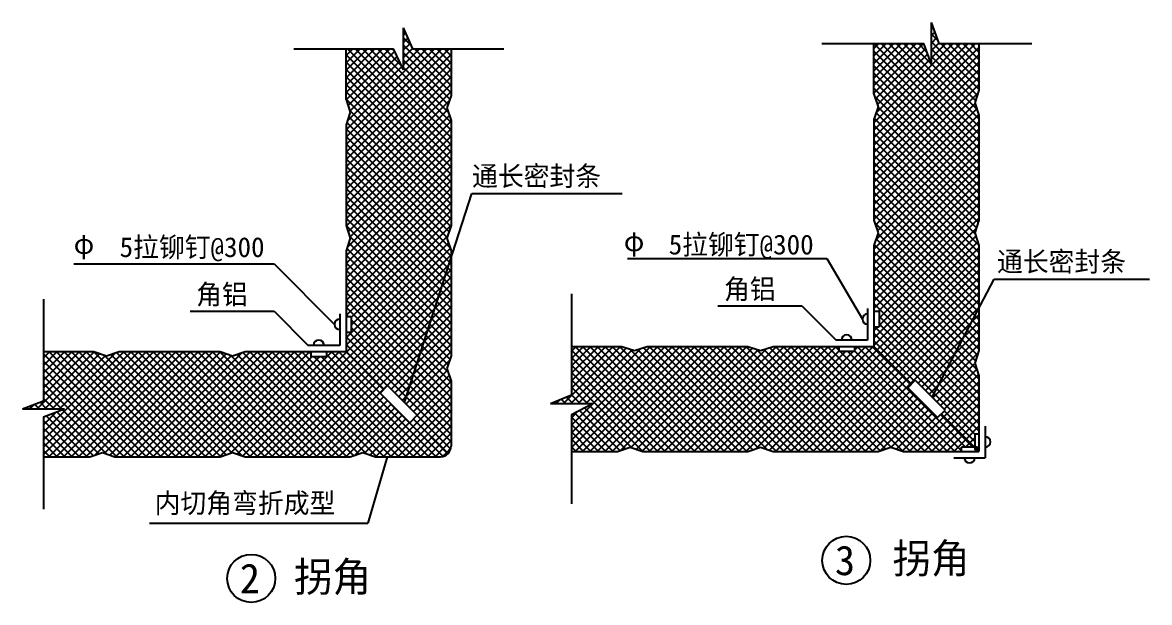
# Model space of a CAD drawing. Header units: metres. Extents: x 2286 to 19880, y 1529 to 20368.
# Drawn here: x 9151 to 19880, y 14847 to 20368 of the extents above; entities that cross this region are included whole.
import ezdxf

# ---------------------------------------------------------------- set-up
doc = ezdxf.new("R2010")
doc.units = ezdxf.units.M
for name, color, linetype in [('1', 2, 'Continuous'), ('2', 3, 'Continuous'), ('4', 5, 'Continuous'), ('5', 6, 'Continuous')]:
    doc.layers.add(name, color=color, linetype=linetype)

msp = doc.modelspace()

# ---------------------------------------------------------------- linework, layer by layer
at = {"layer": '1'}
for p, q in [((12231.05, 19634.23), (12231.05, 20117.06)), ((13231.05, 20117.06), (13231.05, 19674.06)), ((17256.5, 19684.66), (17256.5, 20167.5)), ((18256.5, 20167.5), (18256.5, 19724.49)), ((12231.05, 19634.23), (12271.05, 19514.23)), ((13231.05, 19674.14), (13191.05, 19554.14)), ((17256.5, 19684.66), (17296.5, 19564.66)), ((18256.5, 19724.58), (18216.5, 19604.58)), ((13191.05, 19554.14), (13231.05, 19434.14)), ((17296.5, 19564.66), (17256.5, 19444.66)), ((18216.5, 19604.58), (18256.5, 19484.58)), ((12271.05, 19514.23), (12231.05, 19394.23)), ((13231.05, 19434.14), (13231.05, 18434.14)), ((17256.5, 19444.66), (17256.5, 18484.66)), ((18256.5, 19484.58), (18256.5, 18484.58)), ((12231.05, 19394.23), (12231.05, 18434.23)), ((17256.5, 18484.66), (17296.5, 18364.66)), ((18256.5, 18484.66), (18216.5, 18364.66)), ((12231.05, 18434.23), (12271.05, 18314.23)), ((13231.05, 18434.23), (13191.05, 18314.23)), ((17296.5, 18364.66), (17256.5, 18244.66)), ((18216.5, 18364.66), (18256.5, 18244.66)), ((12271.05, 18314.23), (12231.05, 18194.23)), ((13191.05, 18314.23), (13231.05, 18194.23)), ((17256.5, 18244.66), (17256.5, 17284.66)), ((18256.5, 18244.66), (18256.5, 17244.66)), ((12231.05, 18194.23), (12231.05, 17234.23)), ((13231.05, 18194.23), (13231.05, 17194.23)), ((17196.5, 17644.66), (17196.5, 17344.66)), ((12171.05, 17594.23), (12171.05, 17294.23)), ((12171.05, 17294.23), (11871.05, 17294.23)), ((14376.5, 17284.66), (14856.5, 17284.66)), ((14856.5, 17284.66), (14976.5, 17244.66)), ((14976.5, 17244.66), (15096.5, 17284.66)), ((15096.5, 17284.66), (16056.5, 17284.66)), ((16056.5, 17284.66), (16176.5, 17244.66)), ((16176.5, 17244.66), (16296.5, 17284.66)), ((16296.5, 17284.66), (17256.5, 17284.66)), ((17196.5, 17344.66), (16896.5, 17344.66)), ((9351.05, 17234.23), (9831.05, 17234.23)), ((9831.05, 17234.23), (9951.05, 17194.23)), ((9951.05, 17194.23), (10071.05, 17234.23)), ((10071.05, 17234.23), (11031.05, 17234.23)), ((11031.05, 17234.23), (11151.05, 17194.23)), ((11151.05, 17194.23), (11271.05, 17234.23)), ((11271.05, 17234.23), (12231.05, 17234.23)), ((13231.05, 17194.23), (13191.05, 17074.23)), ((18256.5, 17244.66), (18216.5, 17124.66)), ((13191.05, 17074.23), (13231.05, 16954.23)), ((18216.5, 17124.66), (18256.5, 17004.66)), ((13231.05, 16954.23), (13231.05, 16334.23)), ((18256.5, 17004.66), (18256.5, 16284.66)), ((18316.5, 16524.66), (18316.5, 16224.66)), ((14816.5, 16284.66), (14936.5, 16324.66)), ((14936.5, 16324.66), (15056.5, 16284.66)), ((16056.5, 16284.66), (16176.5, 16324.66)), ((16176.5, 16324.66), (16296.5, 16284.66)), ((17296.5, 16284.66), (17416.5, 16324.66)), ((17416.5, 16324.66), (17536.5, 16284.66)), ((9351.05, 16234.23), (9791.05, 16234.23)), ((9791.05, 16234.23), (9911.05, 16274.23)), ((9911.05, 16274.23), (10031.05, 16234.23)), ((10031.05, 16234.23), (11031.05, 16234.23)), ((11031.05, 16234.23), (11151.05, 16274.23)), ((11151.05, 16274.23), (11271.05, 16234.23)), ((11271.05, 16234.23), (12271.05, 16234.23)), ((12271.05, 16234.23), (12391.05, 16274.23)), ((12391.05, 16274.23), (12511.05, 16234.23)), ((12511.05, 16234.23), (13131.05, 16234.23)), ((14376.5, 16284.66), (14816.5, 16284.66)), ((15056.5, 16284.66), (16056.5, 16284.66)), ((16296.5, 16284.66), (17296.5, 16284.66)), ((17536.5, 16284.66), (18256.5, 16284.66)), ((18016.5, 16224.66), (18316.5, 16224.66))]:
    msp.add_line(p, q, dxfattribs=at)
msp.add_arc((13131.05, 16334.23), 100, 270, 0, dxfattribs=at)
at = {"layer": '2'}
for p, q in [((12778.22, 19917.06), (12778.22, 20317.06)), ((12865.16, 20117.06), (12778.22, 20317.06)), ((17803.66, 19967.5), (17803.66, 20367.5)), ((17876.39, 20167.5), (17803.66, 20367.5)), ((11733.89, 20117.06), (12682.54, 20117.06)), ((12778.22, 19917.06), (12682.54, 20117.06)), ((12865.16, 20117.06), (13733.89, 20117.06)), ((12865.16, 20117.06), (13733.89, 20117.06)), ((16759.33, 20167.5), (17730.7, 20167.5)), ((17803.66, 19967.5), (17730.7, 20167.5)), ((17876.39, 20167.5), (18759.33, 20167.5)), ((17876.39, 20167.5), (18759.33, 20167.5)), ((12786.37, 16749.62), (13428.17, 18739.73)), ((13428.17, 18739.73), (14858.42, 18739.73)), ((9640.85, 18069.23), (11546.05, 18069.23)), ((11546.05, 18069.23), (12121.05, 17494.23)), ((14910.68, 18119.66), (16806.51, 18119.66)), ((16806.51, 18119.66), (17146.5, 17544.66)), ((17811.81, 16800.06), (18401.42, 17925.07)), ((18401.42, 17925.07), (19879.52, 17925.07)), ((9351.05, 17734.23), (9351.05, 16766.16)), ((14376.5, 17784.66), (14376.5, 16822.58)), ((10746.05, 17619.23), (11546.05, 17619.23)), ((11546.05, 17619.23), (11871.05, 17294.23)), ((15771.5, 17669.66), (16571.5, 17669.66)), ((16571.5, 17669.66), (16896.5, 17344.66)), ((17256.5, 17619.66), (17306.5, 17619.66)), ((17306.5, 17619.66), (17306.5, 17469.66)), ((12231.05, 17569.23), (12281.05, 17569.23)), ((12281.05, 17569.23), (12281.05, 17419.23)), ((12231.05, 17419.23), (12281.05, 17419.23)), ((17256.5, 17469.66), (17306.5, 17469.66)), ((16921.5, 17284.66), (16921.5, 17234.66)), ((17071.5, 17284.66), (17071.5, 17234.66)), ((17256.5, 17284.66), (17615.07, 16926.08)), ((11896.05, 17234.23), (11896.05, 17184.23)), ((12046.05, 17184.23), (11896.05, 17184.23)), ((12046.05, 17234.23), (12046.05, 17184.23)), ((12231.05, 17234.23), (12589.63, 16875.65)), ((17071.5, 17234.66), (16921.5, 17234.66)), ((17579.72, 16890.72), (17650.43, 16961.44)), ((17650.43, 16961.44), (17933.27, 16678.59)), ((12554.28, 16840.29), (12624.99, 16911)), ((12624.99, 16911), (12907.83, 16628.16)), ((17579.72, 16890.72), (17862.56, 16607.88)), ((9151.05, 16689.9), (9351.05, 16766.16)), ((12554.28, 16840.29), (12837.12, 16557.45)), ((14176.5, 16740.33), (14376.5, 16822.58)), ((14176.5, 16740.33), (14576.5, 16740.33)), ((14376.5, 16634.42), (14576.5, 16740.33)), ((9151.05, 16689.9), (9551.05, 16689.9)), ((9351.05, 16613.12), (9551.05, 16689.9)), ((14376.5, 16634.42), (14376.5, 15784.66)), ((14376.5, 16634.42), (14376.5, 15784.66)), ((17862.56, 16607.88), (17933.27, 16678.59)), ((17897.92, 16643.24), (18256.5, 16284.66)), ((9351.05, 16613.12), (9351.05, 15734.23)), ((9351.05, 16613.12), (9351.05, 15734.23)), ((12837.12, 16557.45), (12907.83, 16628.16)), ((12872.48, 16592.81), (13201.77, 16263.52)), ((18216.5, 16449.66), (18216.5, 16299.66)), ((18256.5, 16449.66), (18216.5, 16449.66)), ((18091.5, 16284.66), (18091.5, 16324.66)), ((18241.5, 16324.66), (18091.5, 16324.66)), ((18241.5, 16284.66), (18241.5, 16324.66)), ((12621.05, 16234.23), (12438.29, 15601.62)), ((18256.5, 16299.66), (18216.5, 16299.66)), ((10360.72, 15601.62), (12438.29, 15601.62))]:
    msp.add_line(p, q, dxfattribs=at)
for centre, start, end in [((12171.05, 17494.23), 90, 270), ((17196.5, 17544.66), 90, 270), ((16996.5, 17344.66), 0, 180), ((11971.05, 17294.23), 0, 180), ((18316.5, 16374.66), 270, 90), ((18166.5, 16224.66), 180, 0)]:
    msp.add_arc(centre, 50, start, end, dxfattribs=at)
at = {"layer": '4'}
for centre in [(16993.21, 15247.48), (11328.25, 15075.44)]:
    msp.add_circle(centre, 228.91, dxfattribs=at)
at = {"layer": '5'}
for p, q in [((12796.72, 20273.43), (12778.22, 20291.93)), ((17803.66, 20313.84), (17817.87, 20328.05)), ((17827.58, 20302.79), (17803.66, 20326.71)), ((12778.22, 20247.77), (12799.24, 20268.78)), ((12851.82, 20147.62), (12778.22, 20221.22)), ((12778.22, 20177.05), (12819.75, 20218.59)), ((17803.66, 20243.13), (17836.94, 20276.42)), ((17867.4, 20192.27), (17803.66, 20256)), ((17803.66, 20172.42), (17855.85, 20224.62)), ((18256.5, 19732.45), (17803.66, 20185.29)), ((17803.66, 20101.71), (17874.43, 20172.48)), ((12231.05, 20054.16), (12293.96, 20117.06)), ((12231.05, 19983.44), (12364.67, 20117.06)), ((12231.05, 19912.73), (12435.38, 20117.06)), ((12231.05, 19842.02), (12506.09, 20117.06)), ((12231.05, 19771.31), (12576.81, 20117.06)), ((12231.05, 19700.6), (12647.52, 20117.06)), ((12231.05, 19347.05), (13001.07, 20117.06)), ((12231.05, 19276.34), (13071.78, 20117.06)), ((12231.05, 19205.63), (13142.49, 20117.06)), ((12231.05, 19134.92), (13213.2, 20117.06)), ((12231.05, 19064.21), (13231.05, 20064.21)), ((12232.14, 19630.98), (12693.13, 20091.96)), ((13231.05, 19131.98), (12245.97, 20117.06)), ((13231.05, 19202.69), (12316.68, 20117.06)), ((13231.05, 19273.41), (12387.4, 20117.06)), ((13231.05, 19344.12), (12458.11, 20117.06)), ((13231.05, 19414.83), (12528.82, 20117.06)), ((12756.76, 19959.83), (12599.53, 20117.06)), ((12692.11, 20095.19), (12670.24, 20117.06)), ((12778.22, 20106.34), (12841.32, 20169.45)), ((13231.05, 19697.67), (12778.22, 20150.51)), ((12778.22, 20035.63), (12862.94, 20120.35)), ((12778.22, 19964.92), (12930.36, 20117.06)), ((13219.26, 19638.75), (12778.22, 20079.8)), ((13231.05, 19768.38), (12882.37, 20117.06)), ((13231.05, 19839.09), (12953.08, 20117.06)), ((13231.05, 19909.8), (13023.79, 20117.06)), ((13231.05, 19980.51), (13094.5, 20117.06)), ((13231.05, 20051.22), (13165.21, 20117.06)), ((17256.5, 20120.23), (17303.76, 20167.5)), ((17256.5, 20049.52), (17374.47, 20167.5)), ((17256.5, 19978.81), (17445.18, 20167.5)), ((17256.5, 19908.1), (17515.89, 20167.5)), ((17256.5, 19837.39), (17586.6, 20167.5)), ((17256.5, 19766.68), (17657.31, 20167.5)), ((17256.5, 19695.97), (17728.02, 20167.5)), ((17256.5, 19413.13), (18010.86, 20167.5)), ((17256.5, 19342.42), (18081.57, 20167.5)), ((17256.5, 19271.71), (18152.29, 20167.5)), ((17256.5, 19201), (18223, 20167.5)), ((18256.5, 19166.77), (17256.5, 20166.77)), ((17256.5, 19130.28), (18256.5, 20130.28)), ((18256.5, 19096.06), (17256.5, 20096.06)), ((17271.35, 19640.11), (17748.58, 20117.34)), ((17289.02, 19587.08), (17767.29, 20065.35)), ((18256.5, 19237.48), (17326.48, 20167.5)), ((18256.5, 19308.19), (17397.19, 20167.5)), ((18256.5, 19378.9), (17467.9, 20167.5)), ((18256.5, 19449.61), (17538.61, 20167.5)), ((17799.3, 19977.52), (17609.32, 20167.5)), ((17758.24, 20089.28), (17680.03, 20167.5)), ((17803.66, 20031), (17940.15, 20167.5)), ((18240.79, 19677.45), (17803.66, 20114.58)), ((18256.5, 19803.16), (17892.16, 20167.5)), ((18256.5, 19873.88), (17962.87, 20167.5)), ((18256.5, 19944.59), (18033.59, 20167.5)), ((18256.5, 20015.3), (18104.3, 20167.5)), ((18256.5, 20086.01), (18175.01, 20167.5)), ((18256.5, 20156.72), (18245.72, 20167.5)), ((13231.05, 19061.27), (12231.05, 20061.27)), ((12231.05, 18993.5), (13231.05, 19993.5)), ((13231.05, 18990.56), (12231.05, 19990.56)), ((12249.82, 19577.94), (12716.26, 20044.39)), ((12267.49, 19524.91), (12740.35, 19997.77)), ((13201.58, 19585.72), (12778.22, 20009.08)), ((17256.5, 19059.57), (18256.5, 20059.57)), ((18256.5, 19025.35), (17256.5, 20025.35)), ((17256.5, 18988.86), (18256.5, 19988.86)), ((17276.08, 19503.43), (17785.52, 20012.87)), ((18223.11, 19624.42), (17803.66, 20043.87)), ((18238.62, 19538.2), (17803.66, 19973.16)), ((12231.05, 18922.78), (13231.05, 19922.78)), ((13231.05, 18919.85), (12231.05, 19919.85)), ((12231.05, 18852.07), (13231.05, 19852.07)), ((13231.05, 18849.14), (12231.05, 19849.14)), ((12242.82, 19429.53), (12761.45, 19948.15)), ((13205.36, 19511.23), (12778.22, 19938.37)), ((18256.5, 18954.64), (17256.5, 19954.64)), ((17256.5, 18918.15), (18256.5, 19918.15)), ((18256.5, 18883.93), (17256.5, 19883.93)), ((12231.05, 18781.36), (13231.05, 19781.36)), ((13231.05, 18778.43), (12231.05, 19778.43)), ((17256.5, 18847.44), (18256.5, 19847.44)), ((18256.5, 18813.22), (17256.5, 19813.22)), ((17256.5, 18776.73), (18256.5, 19776.73)), ((18256.5, 18742.5), (17256.5, 19742.5)), ((12231.05, 18710.65), (13231.05, 19710.65)), ((13231.05, 18707.72), (12231.05, 19707.72)), ((13231.05, 18637.01), (12231.05, 19637.01)), ((17256.5, 18706.02), (18247.22, 19696.74)), ((18256.5, 18671.79), (17262.93, 19665.36)), ((12231.05, 18639.94), (13213.95, 19622.84)), ((12231.05, 18569.23), (13197.28, 19535.46)), ((13231.05, 18566.3), (12265.02, 19532.33)), ((17256.5, 18635.31), (18218.81, 19597.63)), ((17256.5, 18564.6), (18236.49, 19544.59)), ((18256.5, 18601.08), (17295.6, 19561.98)), ((12231.05, 18498.52), (13214.96, 19482.43)), ((12232.66, 18429.41), (13231.05, 19427.81)), ((13231.05, 18495.59), (12256.39, 19470.25)), ((17256.5, 18493.89), (18254.17, 19491.56)), ((18250.25, 18465.91), (17260.25, 19455.91)), ((17271.87, 18438.55), (18256.5, 19423.18)), ((18256.5, 18530.37), (17277.92, 19508.94)), ((13211.04, 18374.18), (12231.05, 19354.17)), ((13228.72, 18427.21), (12238.72, 19417.21)), ((12250.34, 18376.38), (13231.05, 19357.1)), ((18232.57, 18412.88), (17256.5, 19388.95)), ((18219.7, 18355.03), (17256.5, 19318.24)), ((17289.54, 18385.51), (18256.5, 19352.47)), ((13193.36, 18321.15), (12231.05, 19283.46)), ((13221.8, 18222), (12231.05, 19212.74)), ((12241.78, 18226.4), (13231.05, 19215.68)), ((12268.01, 18323.35), (13231.05, 19286.39)), ((18255.06, 18248.97), (17256.5, 19247.53)), ((17256.5, 18211.05), (18256.5, 19211.05)), ((17275.04, 18300.31), (18256.5, 19281.76)), ((12231.05, 18144.97), (13231.05, 19144.97)), ((13231.05, 18142.03), (12231.05, 19142.03)), ((18256.5, 18176.82), (17256.5, 19176.82)), ((17256.5, 18140.33), (18256.5, 19140.33)), ((18256.5, 18106.11), (17256.5, 19106.11)), ((12231.05, 18074.26), (13231.05, 19074.26)), ((13231.05, 18071.32), (12231.05, 19071.32)), ((12231.05, 18003.55), (13231.05, 19003.55)), ((13231.05, 18000.61), (12231.05, 19000.61)), ((17256.5, 18069.62), (18256.5, 19069.62)), ((18256.5, 18035.4), (17256.5, 19035.4)), ((17256.5, 17998.91), (18256.5, 18998.91)), ((12231.05, 17932.84), (13231.05, 18932.84)), ((13231.05, 17929.9), (12231.05, 18929.9)), ((18256.5, 17964.69), (17256.5, 18964.69)), ((17256.5, 17928.2), (18256.5, 18928.2)), ((18256.5, 17893.98), (17256.5, 18893.98)), ((12231.05, 17862.12), (13231.05, 18862.12)), ((13231.05, 17859.19), (12231.05, 18859.19)), ((12231.05, 17791.41), (13231.05, 18791.41)), ((13231.05, 17788.48), (12231.05, 18788.48)), ((17256.5, 17857.49), (18256.5, 18857.49)), ((18256.5, 17823.27), (17256.5, 18823.27)), ((17256.5, 17786.78), (18256.5, 18786.78)), ((12231.05, 17720.7), (13231.05, 18720.7)), ((13231.05, 17717.77), (12231.05, 18717.77)), ((18256.5, 17752.56), (17256.5, 18752.56)), ((17256.5, 17716.07), (18256.5, 18716.07)), ((18256.5, 17681.84), (17256.5, 18681.84)), ((12231.05, 17649.99), (13231.05, 18649.99)), ((13231.05, 17647.06), (12231.05, 18647.06)), ((12231.05, 17579.28), (13231.05, 18579.28)), ((13231.05, 17576.35), (12231.05, 18576.35)), ((17256.5, 17645.36), (18256.5, 18645.36)), ((18256.5, 17611.13), (17256.5, 18611.13)), ((17301.5, 17619.66), (18256.5, 18574.65)), ((13231.05, 17505.64), (12231.05, 18505.64)), ((12281.05, 17558.57), (13231.05, 18508.57)), ((18256.5, 17540.42), (17256.5, 18540.42)), ((18256.5, 17469.71), (17263.97, 18462.24)), ((17306.5, 17553.94), (18256.5, 18503.94)), ((13231.05, 17434.93), (12231.05, 18434.93)), ((12281.05, 17487.86), (13231.05, 18437.86)), ((18256.5, 17399), (17295.08, 18360.42)), ((17306.5, 17483.23), (18230.78, 18407.51)), ((12231.05, 17367.15), (13197.52, 18333.61)), ((12231.05, 17296.44), (13205.5, 18270.89)), ((13231.05, 17293.51), (12255.87, 18268.69)), ((13231.05, 17364.22), (12266.06, 18329.21)), ((17256.5, 17362.52), (18227.03, 18333.05)), ((17256.5, 17291.81), (18244.71, 18280.02)), ((18256.5, 17257.58), (17259.73, 18254.35)), ((18256.5, 17328.29), (17277.4, 18307.38)), ((13209.94, 17173.2), (12231.05, 18152.08)), ((12235.3, 17229.98), (13223.18, 18217.85)), ((13231.05, 17222.8), (12238.2, 18215.65)), ((12270.66, 17194.62), (13231.05, 18155.02)), ((18227.56, 17215.81), (17256.5, 18186.87)), ((17288.28, 17252.88), (18256.5, 18221.1)), ((17323.63, 17217.52), (18256.5, 18150.39)), ((13174.59, 17137.84), (12231.05, 18081.37)), ((12306.01, 17159.27), (13231.05, 18084.31)), ((18192.2, 17180.45), (17256.5, 18116.16)), ((18156.85, 17145.1), (17256.5, 18045.45)), ((17358.99, 17182.17), (18256.5, 18079.67)), ((13139.23, 17102.49), (12231.05, 18010.66)), ((13103.88, 17067.13), (12231.05, 17939.95)), ((12341.37, 17123.91), (13231.05, 18013.6)), ((12376.72, 17088.56), (13231.05, 17942.89)), ((18121.49, 17109.74), (17256.5, 17974.74)), ((17394.34, 17146.81), (18256.5, 18008.96)), ((17429.7, 17111.46), (18256.5, 17938.25)), ((13068.52, 17031.78), (12231.05, 17869.24)), ((12412.08, 17053.2), (13231.05, 17872.18)), ((18086.14, 17074.38), (17256.5, 17904.03)), ((18050.78, 17039.03), (17256.5, 17833.32)), ((17465.05, 17076.1), (18256.5, 17867.54)), ((13033.16, 16996.42), (12231.05, 17798.53)), ((12997.81, 16961.07), (12231.05, 17727.82)), ((12447.44, 17017.85), (13231.05, 17801.46)), ((12482.79, 16982.49), (13231.05, 17730.75)), ((18015.43, 17003.67), (17256.5, 17762.61)), ((17500.41, 17040.75), (18256.5, 17796.83)), ((17535.76, 17005.39), (18256.5, 17726.12)), ((12962.45, 16925.71), (12231.05, 17657.11)), ((12518.15, 16947.14), (13231.05, 17660.04)), ((17980.07, 16968.32), (17256.5, 17691.9)), ((17258.02, 17619.66), (17256.5, 17621.18)), ((17571.12, 16970.03), (18256.5, 17655.41)), ((12248.23, 17569.23), (12231.05, 17586.4)), ((12927.1, 16890.35), (12281.05, 17536.4)), ((12553.5, 16911.78), (13231.05, 17589.33)), ((12588.86, 16876.42), (13231.05, 17518.62)), ((17944.72, 16932.96), (17306.5, 17571.18)), ((17909.36, 16897.61), (17306.5, 17500.47)), ((17606.47, 16934.68), (18256.5, 17584.7)), ((17677.19, 16934.68), (18256.5, 17513.99)), ((12856.39, 16819.64), (12256.81, 17419.23)), ((12891.74, 16855), (12281.05, 17465.69)), ((12659.57, 16876.42), (13231.05, 17447.91)), ((17256.5, 17433.23), (17292.93, 17469.66)), ((17838.65, 16826.9), (17256.5, 17409.05)), ((17874.01, 16862.25), (17266.6, 17469.66)), ((17712.54, 16899.32), (18256.5, 17443.28)), ((12821.03, 16784.29), (12231.05, 17374.27)), ((12624.3, 16910.31), (12231.05, 17303.56)), ((12694.92, 16841.07), (13231.05, 17377.2)), ((12730.28, 16805.71), (13231.05, 17306.49)), ((14376.5, 17240.23), (14420.92, 17284.66)), ((14376.5, 17169.52), (14491.63, 17284.66)), ((14376.5, 17098.81), (14562.34, 17284.66)), ((14376.5, 17028.1), (14633.05, 17284.66)), ((14376.5, 16957.39), (14703.76, 17284.66)), ((14376.5, 16886.68), (14774.47, 17284.66)), ((14376.5, 16815.97), (14845.18, 17284.66)), ((14376.5, 16533.13), (15128.03, 17284.66)), ((14376.5, 16462.42), (15198.74, 17284.66)), ((14376.5, 16391.71), (15269.45, 17284.66)), ((14376.5, 16321), (15340.16, 17284.66)), ((14410.87, 16284.66), (15410.87, 17284.66)), ((15411.04, 16284.66), (14411.04, 17284.66)), ((14481.58, 16284.66), (15481.58, 17284.66)), ((15481.75, 16284.66), (14481.75, 17284.66)), ((14552.29, 16284.66), (15552.29, 17284.66)), ((15552.46, 16284.66), (14552.46, 17284.66)), ((14623, 16284.66), (15623, 17284.66)), ((15623.17, 16284.66), (14623.17, 17284.66)), ((14693.71, 16284.66), (15693.71, 17284.66)), ((15693.88, 16284.66), (14693.88, 17284.66)), ((14764.42, 16284.66), (15764.42, 17284.66)), ((15764.59, 16284.66), (14764.59, 17284.66)), ((15835.3, 16284.66), (14835.3, 17284.66)), ((14844.45, 16293.98), (15835.13, 17284.66)), ((14943.51, 16322.32), (15905.84, 17284.66)), ((14996.54, 16304.64), (15976.55, 17284.66)), ((15049.57, 16286.97), (16047.27, 17284.66)), ((16102.73, 16300.07), (15118.15, 17284.66)), ((16155.77, 16317.75), (15188.86, 17284.66)), ((16241.11, 16303.12), (15259.57, 17284.66)), ((15330.11, 16284.66), (16330.11, 17284.66)), ((16330.28, 16284.66), (15330.28, 17284.66)), ((15400.82, 16284.66), (16400.82, 17284.66)), ((16400.99, 16284.66), (15400.99, 17284.66)), ((15471.53, 16284.66), (16471.53, 17284.66)), ((16471.7, 16284.66), (15471.7, 17284.66)), ((15542.24, 16284.66), (16542.24, 17284.66)), ((16542.41, 16284.66), (15542.41, 17284.66)), ((15612.95, 16284.66), (16612.95, 17284.66)), ((16613.12, 16284.66), (15613.12, 17284.66)), ((15683.66, 16284.66), (16683.66, 17284.66)), ((16683.83, 16284.66), (15683.83, 17284.66)), ((15754.37, 16284.66), (16754.37, 17284.66)), ((16754.54, 16284.66), (15754.54, 17284.66)), ((15825.08, 16284.66), (16825.08, 17284.66)), ((16825.25, 16284.66), (15825.25, 17284.66)), ((15895.79, 16284.66), (16895.79, 17284.66)), ((16895.96, 16284.66), (15895.96, 17284.66)), ((16966.68, 16284.66), (15966.68, 17284.66)), ((17037.39, 16284.66), (16037.39, 17284.66)), ((16208.1, 16314.12), (17178.64, 17284.66)), ((16261.13, 16296.45), (17249.35, 17284.66)), ((17249.52, 16284.66), (16261.26, 17272.91)), ((17314.3, 16290.59), (16320.23, 17284.66)), ((17367.33, 16308.27), (16390.94, 17284.66)), ((17424.23, 16322.08), (16461.65, 17284.66)), ((17530.29, 16286.73), (16532.36, 17284.66)), ((17603.07, 16284.66), (16603.07, 17284.66)), ((17673.78, 16284.66), (16673.78, 17284.66)), ((17744.49, 16284.66), (16744.49, 17284.66)), ((17815.2, 16284.66), (16815.2, 17284.66)), ((16921.5, 17249.08), (16885.91, 17284.66)), ((17071.5, 17248.23), (17107.93, 17284.66)), ((18091.5, 16291.21), (17098.05, 17284.66)), ((18128.76, 16324.66), (17168.76, 17284.66)), ((17606.56, 16917.57), (17239.47, 17284.66)), ((17641.92, 16952.92), (17256.5, 17338.34)), ((17747.9, 16863.97), (18256.5, 17372.57)), ((17783.25, 16828.61), (18256.5, 17301.86)), ((9351.05, 17174.16), (9411.13, 17234.23)), ((9351.05, 17103.44), (9481.84, 17234.23)), ((9351.05, 17032.73), (9552.55, 17234.23)), ((9351.05, 16962.02), (9623.26, 17234.23)), ((9351.05, 16891.31), (9693.97, 17234.23)), ((9351.05, 16820.6), (9764.68, 17234.23)), ((9351.05, 16467.05), (10118.23, 17234.23)), ((9351.05, 16396.34), (10188.94, 17234.23)), ((9351.05, 16325.63), (10259.65, 17234.23)), ((9351.05, 16254.92), (10330.36, 17234.23)), ((9351.05, 16749.89), (9834.31, 17233.14)), ((10330.54, 16234.23), (9351.05, 17213.71)), ((9361.77, 16689.9), (9887.34, 17215.47)), ((9401.08, 16234.23), (10401.08, 17234.23)), ((10401.25, 16234.23), (9401.25, 17234.23)), ((9432.49, 16689.9), (9940.37, 17197.79)), ((9471.79, 16234.23), (10471.79, 17234.23)), ((10471.96, 16234.23), (9471.96, 17234.23)), ((9503.2, 16689.9), (10035.76, 17222.46)), ((9542.5, 16234.23), (10542.5, 17234.23)), ((10542.67, 16234.23), (9542.67, 17234.23)), ((9613.21, 16234.23), (10613.21, 17234.23)), ((10613.38, 16234.23), (9613.38, 17234.23)), ((9683.92, 16234.23), (10683.92, 17234.23)), ((10684.09, 16234.23), (9684.09, 17234.23)), ((9754.63, 16234.23), (10754.63, 17234.23)), ((10754.8, 16234.23), (9754.8, 17234.23)), ((10825.51, 16234.23), (9825.51, 17234.23)), ((9842.48, 16251.37), (10825.34, 17234.23)), ((10896.22, 16234.23), (9928.8, 17201.64)), ((9929.8, 16267.98), (10896.05, 17234.23)), ((9982.83, 16250.3), (10966.76, 17234.23)), ((10966.93, 16234.23), (9992.96, 17208.2)), ((10037.47, 16234.23), (11035.87, 17232.62)), ((11036, 16235.87), (10046, 17225.87)), ((10108.18, 16234.23), (11088.9, 17214.95)), ((11089.03, 16253.55), (10108.35, 17234.23)), ((10178.89, 16234.23), (11141.93, 17197.27)), ((11142.06, 16271.23), (10179.06, 17234.23)), ((10249.6, 16234.23), (11238.88, 17223.5)), ((11239.13, 16244.87), (10249.77, 17234.23)), ((10320.31, 16234.23), (11320.31, 17234.23)), ((11320.48, 16234.23), (10320.48, 17234.23)), ((10391.02, 16234.23), (11391.02, 17234.23)), ((11391.2, 16234.23), (10391.2, 17234.23)), ((10461.74, 16234.23), (11461.74, 17234.23)), ((11461.91, 16234.23), (10461.91, 17234.23)), ((10532.45, 16234.23), (11532.45, 17234.23)), ((11532.62, 16234.23), (10532.62, 17234.23)), ((10603.16, 16234.23), (11603.16, 17234.23)), ((11603.33, 16234.23), (10603.33, 17234.23)), ((10673.87, 16234.23), (11673.87, 17234.23)), ((11674.04, 16234.23), (10674.04, 17234.23)), ((10744.58, 16234.23), (11744.58, 17234.23)), ((11744.75, 16234.23), (10744.75, 17234.23)), ((10815.29, 16234.23), (11815.29, 17234.23)), ((11815.46, 16234.23), (10815.46, 17234.23)), ((10886, 16234.23), (11886, 17234.23)), ((11886.17, 16234.23), (10886.17, 17234.23)), ((10956.71, 16234.23), (11906.71, 17184.23)), ((11956.88, 16234.23), (10956.88, 17234.23)), ((11027.42, 16234.23), (11977.42, 17184.23)), ((12027.59, 16234.23), (11027.59, 17234.23)), ((11131.67, 16267.77), (12098.13, 17234.23)), ((12098.3, 16234.23), (11131.93, 17200.6)), ((11194.4, 16259.78), (12168.84, 17234.23)), ((12169.01, 16234.23), (11194.52, 17208.72)), ((11247.43, 16242.1), (12235.3, 17229.98)), ((12239.72, 16234.23), (11247.56, 17226.39)), ((11310.26, 16234.23), (12270.66, 17194.62)), ((12300.59, 16244.07), (11310.43, 17234.23)), ((12353.62, 16261.75), (11381.15, 17234.23)), ((12422.26, 16263.83), (11451.86, 17234.23)), ((12522.57, 16234.23), (11522.57, 17234.23)), ((12593.28, 16234.23), (11593.28, 17234.23)), ((12663.99, 16234.23), (11663.99, 17234.23)), ((12734.7, 16234.23), (11734.7, 17234.23)), ((12805.41, 16234.23), (11805.41, 17234.23)), ((11896.05, 17214.29), (11876.12, 17234.23)), ((12876.12, 16234.23), (11926.12, 17184.23)), ((12946.83, 16234.23), (11996.83, 17184.23)), ((13017.54, 16234.23), (12046.05, 17205.71)), ((13088.25, 16234.23), (12088.25, 17234.23)), ((13155.84, 16237.35), (12158.96, 17234.23)), ((12588.94, 16874.96), (12229.67, 17234.23)), ((12765.63, 16770.36), (13231.05, 17235.78)), ((13220.52, 17162.62), (13209.94, 17173.2)), ((14371.57, 16740.33), (14901.04, 17269.81)), ((15340.33, 16284.66), (14376.5, 17248.49)), ((15269.62, 16284.66), (14376.5, 17177.78)), ((14442.28, 16740.33), (14954.08, 17252.13)), ((14512.99, 16740.33), (15037.73, 17265.07)), ((15906.02, 16284.66), (14930.78, 17259.9)), ((15976.73, 16284.66), (15006.67, 17254.72)), ((16047.44, 16284.66), (15059.7, 17272.39)), ((15117.98, 16284.66), (16102.61, 17269.29)), ((15188.69, 16284.66), (16155.64, 17251.61)), ((15259.4, 16284.66), (16240.85, 17266.11)), ((15966.5, 16284.66), (16921.5, 17239.65)), ((16037.22, 16284.66), (16987.22, 17234.66)), ((16133.64, 16310.37), (17057.93, 17234.66)), ((17108.1, 16284.66), (16133.9, 17258.86)), ((17178.81, 16284.66), (16208.23, 17255.24)), ((16320.06, 16284.66), (17288.28, 17252.88)), ((16390.77, 16284.66), (17323.63, 17217.52)), ((16461.48, 16284.66), (17358.99, 17182.17)), ((17885.91, 16284.66), (16935.91, 17234.66)), ((17956.62, 16284.66), (17006.62, 17234.66)), ((18027.34, 16284.66), (17071.5, 17240.5)), ((17818.61, 16793.26), (18249.74, 17224.39)), ((18224.37, 17148.28), (18192.2, 17180.45)), ((18242.05, 17201.32), (18227.56, 17215.81)), ((10259.82, 16234.23), (9351.05, 17143)), ((10189.11, 16234.23), (9351.05, 17072.29)), ((11380.97, 16234.23), (12306.01, 17159.27)), ((11451.68, 16234.23), (12341.37, 17123.91)), ((11522.4, 16234.23), (12376.72, 17088.56)), ((12800.99, 16735), (13216.48, 17150.49)), ((12836.34, 16699.65), (13196.02, 17059.33)), ((13231.05, 16939.95), (13103.88, 17067.13)), ((13202.84, 17038.88), (13139.23, 17102.49)), ((13202.84, 17109.59), (13174.59, 17137.84)), ((15198.91, 16284.66), (14376.5, 17107.07)), ((16532.19, 16284.66), (17394.34, 17146.81)), ((16602.9, 16284.66), (17429.7, 17111.46)), ((16673.61, 16284.66), (17465.05, 17076.1)), ((17853.96, 16757.9), (18217.55, 17121.49)), ((17889.32, 16722.55), (18235.23, 17068.46)), ((18256.5, 16904.03), (18086.14, 17074.38)), ((18256.5, 16974.74), (18121.49, 17109.74)), ((18236.1, 17065.84), (18156.85, 17145.1)), ((10118.4, 16234.23), (9351.05, 17001.58)), ((11593.11, 16234.23), (12412.08, 17053.2)), ((11663.82, 16234.23), (12447.44, 17017.85)), ((11734.53, 16234.23), (12482.79, 16982.49)), ((12871.7, 16664.29), (13213.7, 17006.29)), ((12907.06, 16628.94), (13231.05, 16952.94)), ((13231.05, 16727.82), (12997.81, 16961.07)), ((13231.05, 16798.53), (13033.16, 16996.42)), ((13231.05, 16869.24), (13068.52, 17031.78)), ((15128.2, 16284.66), (14376.5, 17036.36)), ((15057.49, 16284.66), (14376.5, 16965.65)), ((16744.32, 16284.66), (17500.41, 17040.75)), ((16815.03, 16284.66), (17535.76, 17005.39)), ((16885.74, 16284.66), (17571.12, 16970.03)), ((17924.67, 16687.19), (18252.91, 17015.43)), ((18256.5, 16691.9), (17980.07, 16968.32)), ((18256.5, 16762.61), (18015.43, 17003.67)), ((18256.5, 16833.32), (18050.78, 17039.03)), ((10047.69, 16234.23), (9351.05, 16930.87)), ((9521.31, 16689.9), (9351.05, 16860.15)), ((11805.24, 16234.23), (12518.15, 16947.14)), ((11875.95, 16234.23), (12553.5, 16911.78)), ((11946.66, 16234.23), (12588.86, 16876.42)), ((13231.05, 16515.69), (12891.74, 16855)), ((12907.06, 16558.23), (13231.05, 16882.23)), ((13231.05, 16586.4), (12927.1, 16890.35)), ((13231.05, 16657.11), (12962.45, 16925.71)), ((14531.1, 16740.33), (14376.5, 16894.94)), ((16956.45, 16284.66), (17606.47, 16934.68)), ((17027.16, 16284.66), (17606.47, 16863.97)), ((18256.5, 16479.76), (17874.01, 16862.25)), ((18256.5, 16550.47), (17909.36, 16897.61)), ((17924.67, 16616.48), (18256.5, 16948.3)), ((18256.5, 16621.18), (17944.72, 16932.96)), ((17960.03, 16581.13), (18256.5, 16877.59)), ((9291.06, 16689.9), (9351.37, 16750.21)), ((9379.89, 16689.9), (9317.36, 16752.43)), ((9450.6, 16689.9), (9351.05, 16789.44)), ((12017.37, 16234.23), (12588.86, 16805.71)), ((12088.08, 16234.23), (12624.21, 16770.36)), ((13231.05, 16374.27), (12821.03, 16784.29)), ((13231.05, 16444.98), (12856.39, 16819.64)), ((12942.41, 16522.87), (13231.05, 16811.51)), ((12977.77, 16487.52), (13231.05, 16740.8)), ((14177.55, 16740.33), (14177.34, 16740.54)), ((14248.26, 16740.33), (14227.1, 16761.49)), ((14230.15, 16740.33), (14265.96, 16776.15)), ((14318.97, 16740.33), (14278.61, 16780.69)), ((14300.86, 16740.33), (14381.34, 16820.81)), ((14389.68, 16740.33), (14328.72, 16801.3)), ((14460.39, 16740.33), (14376.5, 16824.23)), ((17097.88, 16284.66), (17641.83, 16828.61)), ((17168.59, 16284.66), (17677.19, 16793.26)), ((17239.3, 16284.66), (17712.54, 16757.9)), ((18216.5, 16449.05), (17838.65, 16826.9)), ((17995.38, 16545.77), (18256.5, 16806.88)), ((9167.75, 16689.9), (9164.41, 16693.24)), ((9238.47, 16689.9), (9214.32, 16714.04)), ((9220.35, 16689.9), (9263.03, 16732.58)), ((9309.18, 16689.9), (9266.63, 16732.44)), ((9351.05, 16537.76), (9472.4, 16659.11)), ((9824.43, 16245.35), (9428.3, 16641.49)), ((9877.47, 16263.03), (9478.91, 16661.59)), ((9949.95, 16261.26), (9530.42, 16680.79)), ((12158.79, 16234.23), (12659.57, 16735)), ((12229.5, 16234.23), (12694.92, 16699.65)), ((12314.79, 16248.81), (12730.28, 16664.29)), ((13013.12, 16452.16), (13231.05, 16670.09)), ((14376.5, 16603.84), (14439.03, 16666.37)), ((14774.64, 16284.66), (14409.29, 16650.02)), ((14838.14, 16291.87), (14454.48, 16675.53)), ((14891.17, 16309.55), (14502.48, 16698.24)), ((14951.92, 16319.52), (14548.38, 16723.06)), ((17316.76, 16291.41), (17747.9, 16722.55)), ((17419.66, 16323.6), (17783.25, 16687.19)), ((17472.7, 16305.93), (17818.61, 16651.84)), ((18199.47, 16324.66), (17889.4, 16634.72)), ((18216.5, 16378.34), (17924.76, 16670.08)), ((18030.74, 16510.42), (18256.5, 16736.17)), ((18066.09, 16475.06), (18256.5, 16665.46)), ((9351.05, 16608.47), (9356.89, 16614.31)), ((9694.14, 16234.23), (9351.05, 16577.31)), ((9764.85, 16234.23), (9377.25, 16621.83)), ((12405.96, 16269.26), (12765.63, 16628.94)), ((12458.99, 16251.58), (12800.99, 16593.58)), ((12512.35, 16234.23), (12836.34, 16558.23)), ((12583.06, 16234.23), (12907.06, 16558.23)), ((12653.77, 16234.23), (12942.41, 16522.87)), ((13201.07, 16262.83), (12871.79, 16592.12)), ((13227.35, 16307.26), (12907.14, 16627.47)), ((13048.48, 16416.8), (13231.05, 16599.38)), ((13083.83, 16381.45), (13231.05, 16528.67)), ((14703.93, 16284.66), (14376.5, 16612.1)), ((14633.22, 16284.66), (14376.5, 16541.39)), ((17525.73, 16288.25), (17853.96, 16616.48)), ((17592.85, 16284.66), (17924.67, 16616.48)), ((17663.56, 16284.66), (17960.03, 16581.13)), ((17734.27, 16284.66), (17995.38, 16545.77)), ((18101.45, 16439.7), (18256.5, 16594.75)), ((18136.8, 16404.35), (18256.5, 16524.04)), ((9623.43, 16234.23), (9351.05, 16506.6)), ((9552.72, 16234.23), (9351.05, 16435.89)), ((12724.48, 16234.23), (12977.77, 16487.52)), ((12795.19, 16234.23), (13013.12, 16452.16)), ((12865.9, 16234.23), (13048.48, 16416.8)), ((13119.19, 16346.09), (13231.05, 16457.96)), ((14562.51, 16284.66), (14376.5, 16470.68)), ((17804.98, 16284.66), (18030.74, 16510.42)), ((17875.69, 16284.66), (18066.09, 16475.06)), ((17946.4, 16284.66), (18101.45, 16439.7)), ((18252.82, 16449.66), (18256.5, 16453.33)), ((9482.01, 16234.23), (9351.05, 16365.18)), ((12936.61, 16234.23), (13083.83, 16381.45)), ((13007.32, 16234.23), (13119.19, 16346.09)), ((13078.03, 16234.23), (13154.54, 16310.74)), ((13154.54, 16310.74), (13231.05, 16387.25)), ((13189.9, 16275.38), (13229.11, 16314.59)), ((14491.8, 16284.66), (14376.5, 16399.97)), ((14421.09, 16284.66), (14376.5, 16329.25)), ((18017.11, 16284.66), (18136.8, 16404.35)), ((18127.82, 16324.66), (18172.16, 16368.99)), ((18172.16, 16368.99), (18216.5, 16413.33)), ((18198.54, 16324.66), (18207.52, 16333.64)), ((18207.52, 16333.64), (18216.5, 16342.62)), ((9411.3, 16234.23), (9351.05, 16294.47)), ((13150.69, 16236.17), (13189.9, 16275.38)), ((18087.82, 16284.66), (18091.5, 16288.33))]:
    msp.add_line(p, q, dxfattribs=at)

# ---------------------------------------------------------------- texts
at = {"layer": '4'}
for s, height, p in [('通长密封条', 189, (13430.45, 18811.51)), ('   5拉铆钉@300', 189, (9689.37, 18134.87)), ('φ', 189, (14875.41, 18190.69)), ('   5拉铆钉@300', 189, (14916.97, 18159.68)), ('φ', 189, (9638.23, 18165.34)), ('通长密封条', 189, (18428.16, 17996.86)), ('角铝', 189, (15829.43, 17735.63)), ('角铝', 189, (10803.99, 17685.2)), ('内切角弯折成型', 189, (10408.47, 15698.65)), ('拐角', 282, (17433.97, 15125.28)), ('3', 282, (16884.99, 15106.48)), ('拐角', 282, (11736.51, 14949.74)), ('2', 282, (11220.02, 14934.44))]:
    msp.add_text(s, height=height, dxfattribs=at).set_placement(p)

doc.saveas('drawing.dxf')
